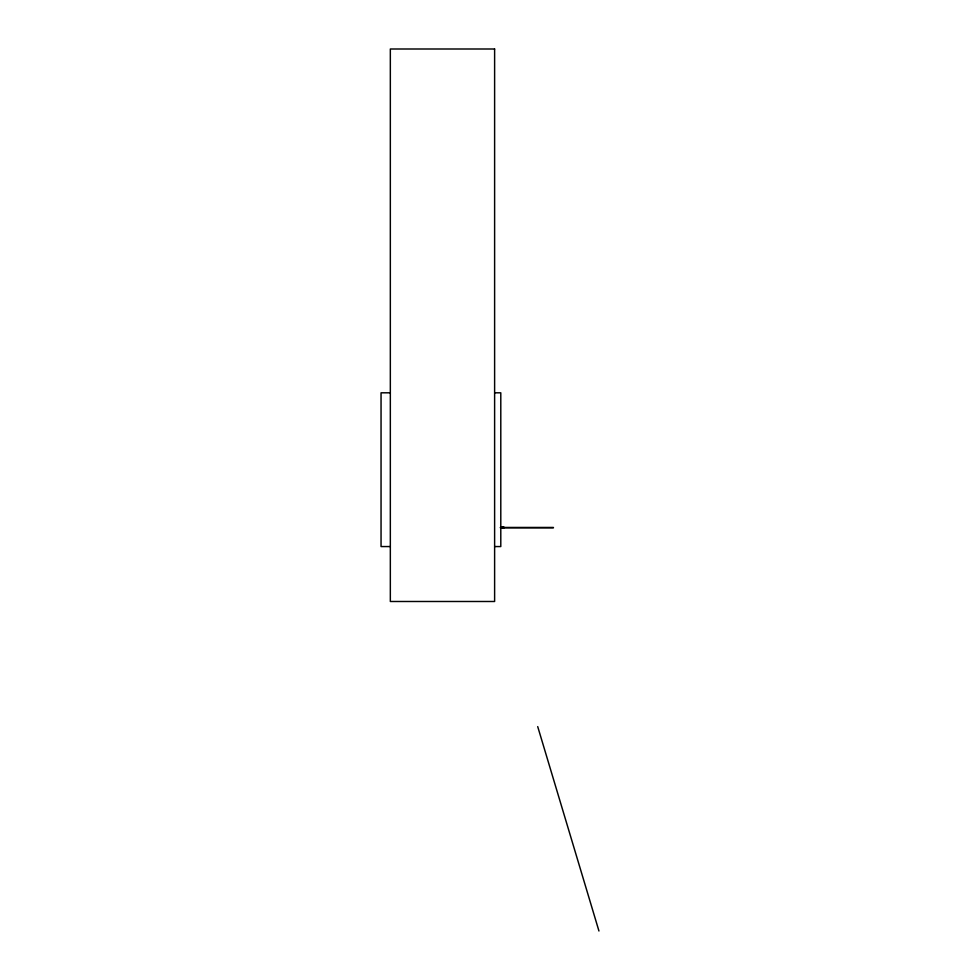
<?xml version="1.0" encoding="UTF-8"?>
<svg xmlns="http://www.w3.org/2000/svg" width="980" height="980" viewBox="0 0 980 980"><rect width="100%" height="100%" fill="white"/><g stroke="black" fill="none" stroke-linecap="round" stroke-linejoin="round"><path stroke-width="1.47" d="M390.138 392.809L381.049 392.809L381.049 546.558L390.138 546.558M494.729 392.809L500.792 392.809L500.792 546.558L494.729 546.558M500.792 526.934L503.818 526.934L503.818 527.963L500.792 527.963M500.4 527.448L553.431 527.448M500.4 527.791L553.431 527.791M537.714 726.609L598.952 931M494.618 49L390.334 49L390.334 601.487L494.618 601.487L494.618 49"/></g></svg>
